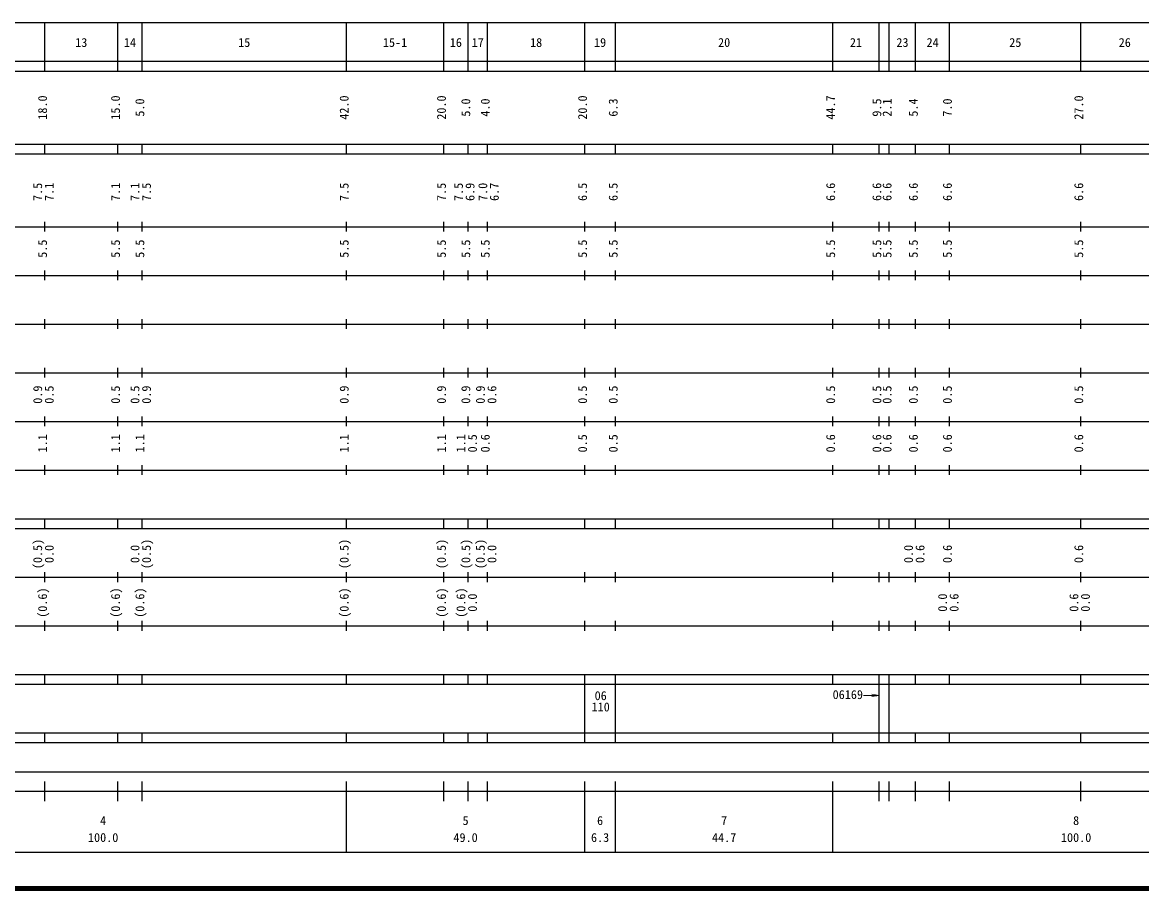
# Model space of a CAD drawing. Units: millimetres on the paper, enlarged 1000 times. Extents: x 40000 to 680000, y 20000 to 380000.
# Drawn here: x 301396 to 531463, y 20000 to 198000 of the extents above; entities that cross this region are included whole.
import ezdxf
from ezdxf.enums import TextEntityAlignment as Align

# ---------------------------------------------------------------- set-up
doc = ezdxf.new("R2010")
doc.units = ezdxf.units.MM
doc.header["$LTSCALE"] = 1000
for name, color, linetype, lineweight in [('M-TTL', 2, 'Continuous', 140), ('M-TTL-BAND', 7, 'Continuous', 25), ('M-TTL-TXT', 7, 'Continuous', 13)]:
    doc.layers.add(name, color=color, linetype=linetype, lineweight=lineweight)
doc.styles.add('ＭＳ ゴシック', font='')
doc.styles.get('ＭＳ ゴシック').set_extended_font_data('MS Gothic')

# ---------------------------------------------------------------- blocks, each defined once
blk = doc.blocks.new('open_arrow')
at = {"color": 0, "linetype": 'Continuous', "lineweight": -2}
blk.add_lwpolyline([(7.5, 1.25), (0, 0), (7.5, -1.25)], dxfattribs=at)

msp = doc.modelspace()

# ---------------------------------------------------------------- linework, layer by layer
at = {"layer": 'M-TTL'}
msp.add_line((40000, 20000), (680000, 20000), dxfattribs=at)
at = {"layer": 'M-TTL-BAND'}
for p, q in [((68000, 198000), (579000, 198000)), ((306000, 188000), (306000, 198000)), ((321000, 188000), (321000, 198000)), ((326000, 188000), (326000, 198000)), ((368000, 188000), (368000, 198000)), ((388000, 188000), (388000, 198000)), ((393000, 188000), (393000, 198000)), ((397000, 188000), (397000, 198000)), ((417000, 188000), (417000, 198000)), ((423300, 188000), (423300, 198000)), ((468000, 188000), (468000, 198000)), ((477500, 188000), (477500, 198000)), ((479600, 188000), (479600, 198000)), ((485000, 188000), (485000, 198000)), ((492000, 188000), (492000, 198000)), ((519000, 188000), (519000, 198000)), ((40000, 190000), (579000, 190000)), ((40000, 188000), (579000, 188000)), ((40000, 173000), (579000, 173000)), ((306000, 171000), (306000, 173000)), ((321000, 171000), (321000, 173000)), ((326000, 171000), (326000, 173000)), ((368000, 171000), (368000, 173000)), ((388000, 171000), (388000, 173000)), ((393000, 171000), (393000, 173000)), ((397000, 171000), (397000, 173000)), ((417000, 171000), (417000, 173000)), ((423300, 171000), (423300, 173000)), ((468000, 171000), (468000, 173000)), ((477500, 171000), (477500, 173000)), ((479600, 171000), (479600, 173000)), ((485000, 171000), (485000, 173000)), ((492000, 171000), (492000, 173000)), ((519000, 171000), (519000, 173000)), ((40000, 171000), (579000, 171000)), ((306000, 155000), (306000, 157000)), ((321000, 155000), (321000, 157000)), ((326000, 155000), (326000, 157000)), ((368000, 155000), (368000, 157000)), ((388000, 155000), (388000, 157000)), ((393000, 155000), (393000, 157000)), ((397000, 155000), (397000, 157000)), ((417000, 155000), (417000, 157000)), ((423300, 155000), (423300, 157000)), ((468000, 155000), (468000, 157000)), ((477500, 155000), (477500, 157000)), ((479600, 155000), (479600, 157000)), ((485000, 155000), (485000, 157000)), ((492000, 155000), (492000, 157000)), ((519000, 155000), (519000, 157000)), ((40000, 156000), (579000, 156000)), ((46000, 146000), (579000, 146000)), ((306000, 145000), (306000, 147000)), ((321000, 145000), (321000, 147000)), ((326000, 145000), (326000, 147000)), ((368000, 145000), (368000, 147000)), ((388000, 145000), (388000, 147000)), ((393000, 145000), (393000, 147000)), ((397000, 145000), (397000, 147000)), ((417000, 145000), (417000, 147000)), ((423300, 145000), (423300, 147000)), ((468000, 145000), (468000, 147000)), ((477500, 145000), (477500, 147000)), ((479600, 145000), (479600, 147000)), ((485000, 145000), (485000, 147000)), ((492000, 145000), (492000, 147000)), ((519000, 145000), (519000, 147000)), ((52000, 136000), (579000, 136000)), ((306000, 135000), (306000, 137000)), ((321000, 135000), (321000, 137000)), ((326000, 135000), (326000, 137000)), ((368000, 135000), (368000, 137000)), ((388000, 135000), (388000, 137000)), ((393000, 135000), (393000, 137000)), ((397000, 135000), (397000, 137000)), ((417000, 135000), (417000, 137000)), ((423300, 135000), (423300, 137000)), ((468000, 135000), (468000, 137000)), ((477500, 135000), (477500, 137000)), ((479600, 135000), (479600, 137000)), ((485000, 135000), (485000, 137000)), ((492000, 135000), (492000, 137000)), ((519000, 135000), (519000, 137000)), ((306000, 125000), (306000, 127000)), ((321000, 125000), (321000, 127000)), ((326000, 125000), (326000, 127000)), ((368000, 125000), (368000, 127000)), ((388000, 125000), (388000, 127000)), ((393000, 125000), (393000, 127000)), ((397000, 125000), (397000, 127000)), ((417000, 125000), (417000, 127000)), ((423300, 125000), (423300, 127000)), ((468000, 125000), (468000, 127000)), ((477500, 125000), (477500, 127000)), ((479600, 125000), (479600, 127000)), ((485000, 125000), (485000, 127000)), ((492000, 125000), (492000, 127000)), ((519000, 125000), (519000, 127000)), ((46000, 126000), (579000, 126000)), ((52000, 116000), (579000, 116000)), ((306000, 115000), (306000, 117000)), ((321000, 115000), (321000, 117000)), ((326000, 115000), (326000, 117000)), ((368000, 115000), (368000, 117000)), ((388000, 115000), (388000, 117000)), ((393000, 115000), (393000, 117000)), ((397000, 115000), (397000, 117000)), ((417000, 115000), (417000, 117000)), ((423300, 115000), (423300, 117000)), ((468000, 115000), (468000, 117000)), ((477500, 115000), (477500, 117000)), ((479600, 115000), (479600, 117000)), ((485000, 115000), (485000, 117000)), ((492000, 115000), (492000, 117000)), ((519000, 115000), (519000, 117000)), ((46000, 106000), (579000, 106000)), ((306000, 105000), (306000, 107000)), ((321000, 105000), (321000, 107000)), ((326000, 105000), (326000, 107000)), ((368000, 105000), (368000, 107000)), ((388000, 105000), (388000, 107000)), ((393000, 105000), (393000, 107000)), ((397000, 105000), (397000, 107000)), ((417000, 105000), (417000, 107000)), ((423300, 105000), (423300, 107000)), ((468000, 105000), (468000, 107000)), ((477500, 105000), (477500, 107000)), ((479600, 105000), (479600, 107000)), ((485000, 105000), (485000, 107000)), ((492000, 105000), (492000, 107000)), ((519000, 105000), (519000, 107000)), ((40000, 96000), (579000, 96000)), ((306000, 94000), (306000, 96000)), ((321000, 94000), (321000, 96000)), ((326000, 94000), (326000, 96000)), ((368000, 94000), (368000, 96000)), ((388000, 94000), (388000, 96000)), ((393000, 94000), (393000, 96000)), ((397000, 94000), (397000, 96000)), ((417000, 94000), (417000, 96000)), ((423300, 94000), (423300, 96000)), ((468000, 94000), (468000, 96000)), ((477500, 94000), (477500, 96000)), ((479600, 94000), (479600, 96000)), ((485000, 94000), (485000, 96000)), ((492000, 94000), (492000, 96000)), ((519000, 94000), (519000, 96000)), ((40000, 94000), (579000, 94000)), ((49000, 84000), (579000, 84000)), ((306000, 83000), (306000, 85000)), ((321000, 83000), (321000, 85000)), ((326000, 83000), (326000, 85000)), ((368000, 83000), (368000, 85000)), ((388000, 83000), (388000, 85000)), ((393000, 83000), (393000, 85000)), ((397000, 83000), (397000, 85000)), ((417000, 83000), (417000, 85000)), ((423300, 83000), (423300, 85000)), ((468000, 83000), (468000, 85000)), ((477500, 83000), (477500, 85000)), ((479600, 83000), (479600, 85000)), ((485000, 83000), (485000, 85000)), ((492000, 83000), (492000, 85000)), ((519000, 83000), (519000, 85000)), ((40000, 74000), (579000, 74000)), ((306000, 73000), (306000, 75000)), ((321000, 73000), (321000, 75000)), ((326000, 73000), (326000, 75000)), ((368000, 73000), (368000, 75000)), ((388000, 73000), (388000, 75000)), ((393000, 73000), (393000, 75000)), ((397000, 73000), (397000, 75000)), ((417000, 73000), (417000, 75000)), ((423300, 73000), (423300, 75000)), ((468000, 73000), (468000, 75000)), ((477500, 73000), (477500, 75000)), ((479600, 73000), (479600, 75000)), ((485000, 73000), (485000, 75000)), ((492000, 73000), (492000, 75000)), ((519000, 73000), (519000, 75000)), ((40000, 64000), (579000, 64000)), ((306000, 62000), (306000, 64000)), ((321000, 62000), (321000, 64000)), ((326000, 62000), (326000, 64000)), ((368000, 62000), (368000, 64000)), ((388000, 62000), (388000, 64000)), ((393000, 62000), (393000, 64000)), ((397000, 62000), (397000, 64000)), ((417000, 50000), (417000, 64000)), ((423300, 50000), (423300, 64000)), ((468000, 62000), (468000, 64000)), ((477500, 62000), (477500, 64000)), ((479600, 62000), (479600, 64000)), ((485000, 62000), (485000, 64000)), ((492000, 62000), (492000, 64000)), ((519000, 62000), (519000, 64000)), ((40000, 62000), (579000, 62000)), ((477500, 52000), (477500, 62000)), ((479600, 52000), (479600, 62000)), ((40000, 52000), (579000, 52000)), ((306000, 50000), (306000, 52000)), ((321000, 50000), (321000, 52000)), ((326000, 50000), (326000, 52000)), ((368000, 50000), (368000, 52000)), ((388000, 50000), (388000, 52000)), ((393000, 50000), (393000, 52000)), ((397000, 50000), (397000, 52000)), ((468000, 50000), (468000, 52000)), ((477500, 50000), (477500, 52000)), ((479600, 50000), (479600, 52000)), ((485000, 50000), (485000, 52000)), ((492000, 50000), (492000, 52000)), ((519000, 50000), (519000, 52000)), ((40000, 50000), (579000, 50000)), ((71000, 44000), (565000, 44000)), ((306000, 38000), (306000, 42000)), ((321000, 38000), (321000, 42000)), ((326000, 38000), (326000, 42000)), ((368000, 27500), (368000, 42000)), ((388000, 38000), (388000, 42000)), ((393000, 38000), (393000, 42000)), ((397000, 38000), (397000, 42000)), ((417000, 27500), (417000, 42000)), ((423300, 27500), (423300, 42000)), ((468000, 27500), (468000, 42000)), ((477500, 38000), (477500, 42000)), ((479600, 38000), (479600, 42000)), ((485000, 38000), (485000, 42000)), ((492000, 38000), (492000, 42000)), ((519000, 38000), (519000, 42000)), ((40000, 40000), (579000, 40000)), ((68000, 27500), (579000, 27500))]:
    msp.add_line(p, q, dxfattribs=at)
at = {"layer": 'M-TTL-TXT'}
msp.add_line((477493, 59713), (474320, 59713), dxfattribs=at)

# ---------------------------------------------------------------- block references
at = {"layer": 'M-TTL-TXT', "xscale": 200, "yscale": 200, "rotation": 180}
msp.add_blockref('open_arrow', (477493, 59713), dxfattribs=at)

# ---------------------------------------------------------------- texts
at = {"layer": 'M-TTL-BAND', "style": 'ＭＳ ゴシック'}
for s, p in [('13', (313500, 192405)), ('14', (323500, 192405)), ('15', (347000, 192405)), ('15-1', (378000, 192405)), ('16', (390500, 192405)), ('17', (395000, 192405)), ('18', (407000, 192405)), ('19', (420150, 192405)), ('20', (445650, 192405)), ('21', (472750, 192405)), ('23', (482300, 192405)), ('24', (488500, 192405)), ('25', (505500, 192405)), ('26', (528000, 192405)), ('4', (318000, 32523)), ('5', (392500, 32523)), ('6', (420150, 32523)), ('7', (445650, 32523)), ('8', (518000, 32523)), ('100.0', (318000, 29033)), ('49.0', (392500, 29033)), ('6.3', (420150, 29033)), ('44.7', (445650, 29033)), ('100.0', (518000, 29033))]:
    msp.add_text(s, height=1833, dxfattribs=at).set_placement(p, align=Align.BOTTOM_CENTER)
for s, p in [('18.0', (307000, 180500)), ('15.0', (322000, 180500)), ('5.0', (327000, 180500)), ('42.0', (369000, 180500)), ('20.0', (389000, 180500)), ('5.0', (394000, 180500)), ('4.0', (398000, 180500)), ('20.0', (418000, 180500)), ('6.3', (424300, 180500)), ('44.7', (469000, 180500)), ('9.5', (478500, 180500)), ('2.1', (480600, 180500)), ('5.4', (486000, 180500)), ('7.0', (493000, 180500)), ('27.0', (520000, 180500)), ('7.5', (306000, 163174)), ('7.1', (308370, 163174)), ('7.1', (322000, 163174)), ('7.1', (326000, 163174)), ('7.5', (328370, 163174)), ('7.5', (369000, 163174)), ('7.5', (389000, 163174)), ('7.5', (392500, 163174)), ('6.9', (394870, 163174)), ('7.0', (397500, 163174)), ('6.7', (399870, 163174)), ('6.5', (418000, 163174)), ('6.5', (424300, 163174)), ('6.6', (469000, 163174)), ('6.6', (478500, 163174)), ('6.6', (480600, 163174)), ('6.6', (486000, 163174)), ('6.6', (493000, 163174)), ('6.6', (520000, 163174)), ('5.5', (307000, 151500)), ('5.5', (322000, 151500)), ('5.5', (327000, 151500)), ('5.5', (369000, 151500)), ('5.5', (389000, 151500)), ('5.5', (394000, 151500)), ('5.5', (398000, 151500)), ('5.5', (418000, 151500)), ('5.5', (424300, 151500)), ('5.5', (469000, 151500)), ('5.5', (478500, 151500)), ('5.5', (480600, 151500)), ('5.5', (486000, 151500)), ('5.5', (493000, 151500)), ('5.5', (520000, 151500)), ('0.9', (306000, 121500)), ('0.5', (308370, 121500)), ('0.5', (322000, 121500)), ('0.5', (326000, 121500)), ('0.9', (328370, 121500)), ('0.9', (369000, 121500)), ('0.9', (389000, 121500)), ('0.9', (394000, 121500)), ('0.9', (397000, 121500)), ('0.6', (399370, 121500)), ('0.5', (418000, 121500)), ('0.5', (424300, 121500)), ('0.5', (469000, 121500)), ('0.5', (478500, 121500)), ('0.5', (480600, 121500)), ('0.5', (486000, 121500)), ('0.5', (493000, 121500)), ('0.5', (520000, 121500)), ('1.1', (307000, 111500)), ('1.1', (322000, 111500)), ('1.1', (327000, 111500)), ('1.1', (369000, 111500)), ('1.1', (389000, 111500)), ('1.1', (393000, 111500)), ('0.5', (395370, 111500)), ('0.6', (398000, 111500)), ('0.5', (418000, 111500)), ('0.5', (424300, 111500)), ('0.6', (469000, 111500)), ('0.6', (478500, 111500)), ('0.6', (480600, 111500)), ('0.6', (486000, 111500)), ('0.6', (493000, 111500)), ('0.6', (520000, 111500)), ('(0.5)', (306000, 88764)), ('0.0', (308370, 88764)), ('0.0', (326000, 88764)), ('(0.5)', (328370, 88764)), ('(0.5)', (369000, 88764)), ('(0.5)', (389000, 88764)), ('(0.5)', (394000, 88764)), ('(0.5)', (397000, 88764)), ('0.0', (399370, 88764)), ('0.0', (485000, 88764)), ('0.6', (487370, 88764)), ('0.6', (493000, 88764)), ('0.6', (520000, 88764)), ('(0.6)', (307000, 78764)), ('(0.6)', (322000, 78764)), ('(0.6)', (327000, 78764)), ('(0.6)', (369000, 78764)), ('(0.6)', (389000, 78764)), ('(0.6)', (393000, 78764)), ('0.0', (395370, 78764)), ('0.0', (492000, 78764)), ('0.6', (494370, 78764)), ('0.6', (519000, 78764)), ('0.0', (521370, 78764))]:
    msp.add_text(s, height=1833, rotation=90, dxfattribs=at).set_placement(p, align=Align.BOTTOM_CENTER)
for s, p in [('06', (420275, 59655)), ('110', (420275, 57331))]:
    msp.add_text(s, height=1833, dxfattribs=at).set_placement(p, align=Align.MIDDLE_CENTER)
msp.add_text('06169', height=1833, dxfattribs=at).set_placement((474185, 58405), align=Align.BOTTOM_RIGHT)

doc.saveas('drawing.dxf')
